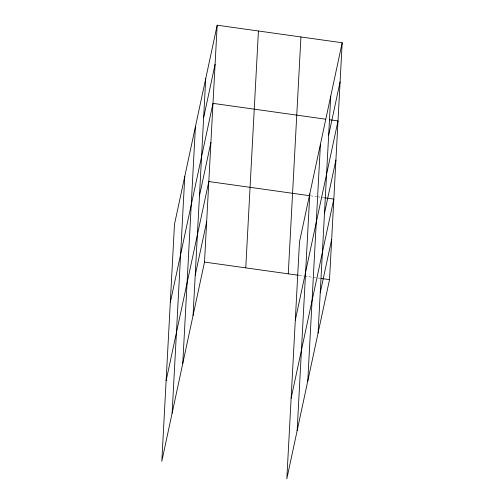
<?xml version="1.0" encoding="UTF-8"?>
<svg xmlns="http://www.w3.org/2000/svg" width="504" height="504" viewBox="0 0 504 504"><rect width="100%" height="100%" fill="white"/><g stroke="black" fill="none" stroke-linecap="round" stroke-linejoin="round"><path stroke-width="0.38" stroke-dasharray="2.52 1.89" d="M310.477 195.817L316.707 196.686M317.482 196.799L320.594 197.234M321.376 197.341L323.713 197.675M299.168 275.367L303.836 276.022M304.618 276.135L312.398 277.225M313.179 277.332L320.185 278.321"/><path stroke-width="0.76" d="M172.129 413.135L184.792 176.255M182.757 363.56L195.42 126.687M193.07 315.454L205.733 78.574M217.174 25.2L174.478 224.368L161.816 461.242L204.511 262.074L217.174 25.2L342.185 42.758L329.521 279.632L286.826 478.8L299.489 241.926L342.185 42.758M245.763 267.87L258.426 30.996M288.269 273.836L300.932 36.962M297.139 430.687L309.803 193.813M307.768 381.119L320.431 144.245M318.081 333.005L330.744 96.132M203.641 117.659L215.088 64.285M170.295 302.539L212.997 103.37L325.553 119.177M199.464 195.829L210.905 142.456M166.118 380.709L208.82 181.534L309.702 195.703M195.224 275.184L206.665 221.804M328.652 135.217L340.099 81.843M295.312 320.097L338.008 120.922L329.446 119.725M324.475 213.387L335.916 160.007M291.129 398.261L333.831 199.093L324.488 197.782M320.235 292.736L331.676 239.362M204.511 262.074L298.387 275.26M320.96 278.428L329.521 279.632"/></g></svg>
